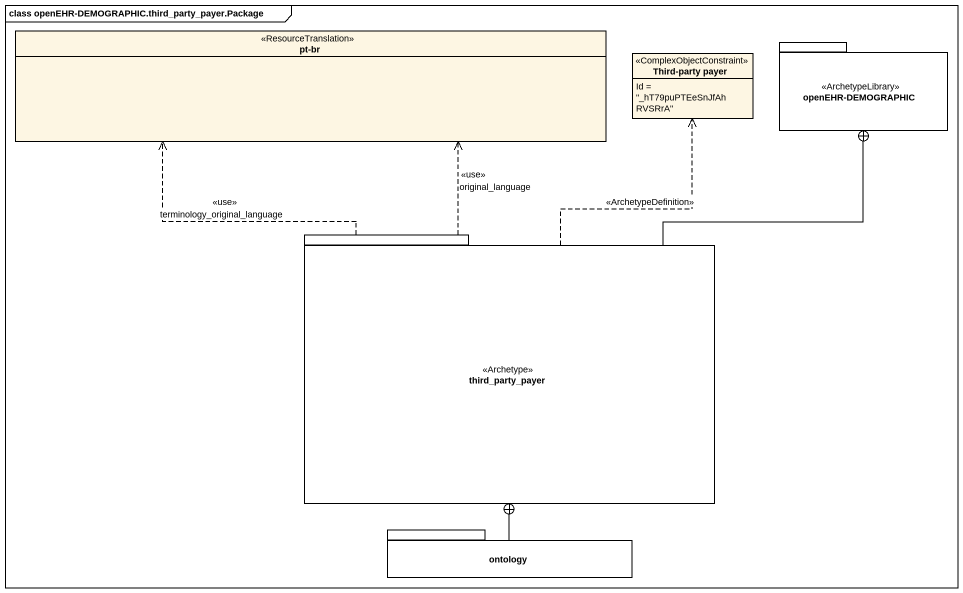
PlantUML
@startuml
mainframe class openEHR-DEMOGRAPHIC.third_party_payer.Package
hide circle
hide empty members
enum "pt-br" as pt_br <<ResourceTranslation>>
class "Third-party payer" as Third_party_payer <<ComplexObjectConstraint>> {
  Id = "_hT79puPTEeSnJfAhRVSRrA"
}
package "openEHR-DEMOGRAPHIC" as openEHR_DEMOGRAPHIC <<ArchetypeLibrary>> {
}
package third_party_payer <<Archetype>> {
}
package ontology {
}
third_party_payer .up.> pt_br : <<use>>\nterminology_original_language
third_party_payer .up.> pt_br : <<use>>\noriginal_language
third_party_payer .up.> Third_party_payer : <<ArchetypeDefinition>>
third_party_payer -up-+ openEHR_DEMOGRAPHIC
ontology -up-+ third_party_payer
@enduml
